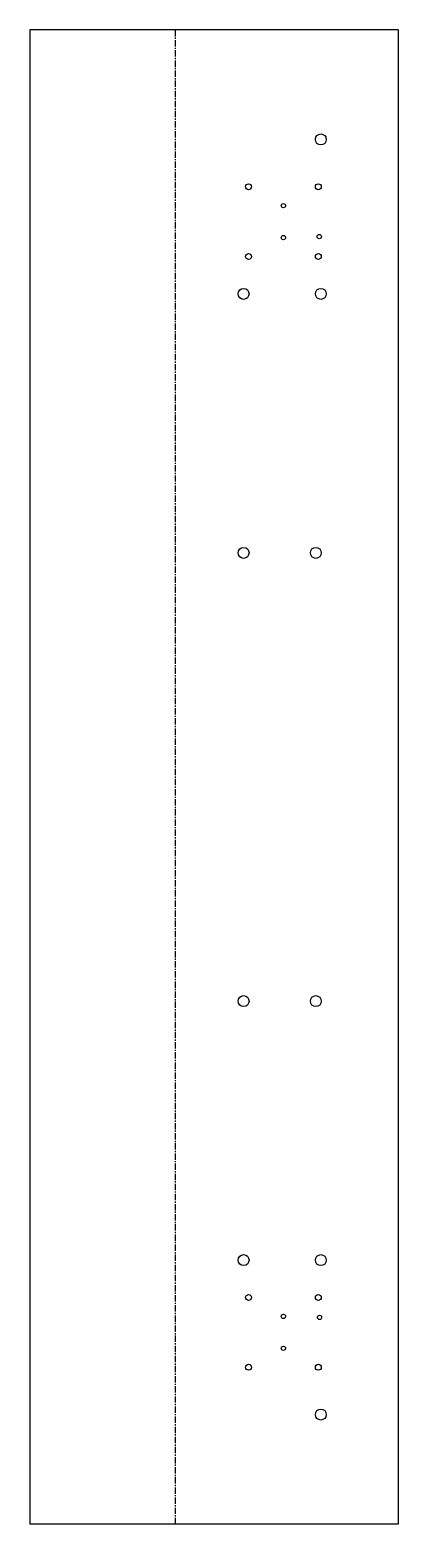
# Model space of a CAD drawing. Header units: millimetres. Extents: x -284 to 455, y -3000 to 0.
import ezdxf

# ---------------------------------------------------------------- set-up
doc = ezdxf.new("R2010")
doc.units = ezdxf.units.MM
doc.linetypes.add('CENTERX2', pattern=[20.32, 12.7, -2.54, 2.54, -2.54])

msp = doc.modelspace()

# ---------------------------------------------------------------- linework, layer by layer
at = {"color": 7, "linetype": 'Continuous', "lineweight": 25}
for p, q in [((-283.6, 0), (-283.6, -3000)), ((455, 0), (-283.6, 0)), ((455, 0), (455, -3000)), ((455, -3000), (-283.6, -3000))]:
    msp.add_line(p, q, dxfattribs=at)
at = {"color": 7, "linetype": 'CENTERX2'}
msp.add_line((8.2, -3000), (8.2, 0), dxfattribs=at)
at = {"color": 7, "linetype": 'Continuous', "lineweight": 25}
for centre, radius in [((300, -220), 11), ((155, -315), 6), ((295, -315), 6), ((225, -353), 4.25), ((225, -417), 4.25), ((296.9, -415), 4.25), ((155, -455), 6), ((295, -455), 6), ((145, -530), 11), ((300, -530), 11), ((145, -1050), 11), ((290, -1050), 11), ((145, -1950), 11), ((290, -1950), 11), ((145, -2470), 11), ((300, -2470), 11), ((155, -2545), 6), ((295, -2545), 6), ((225, -2583), 4.25), ((297.4, -2585), 4.25), ((225, -2647), 4.25), ((155, -2685), 6), ((295, -2685), 6), ((300, -2780), 11)]:
    msp.add_circle(centre, radius, dxfattribs=at)

doc.saveas('drawing.dxf')
